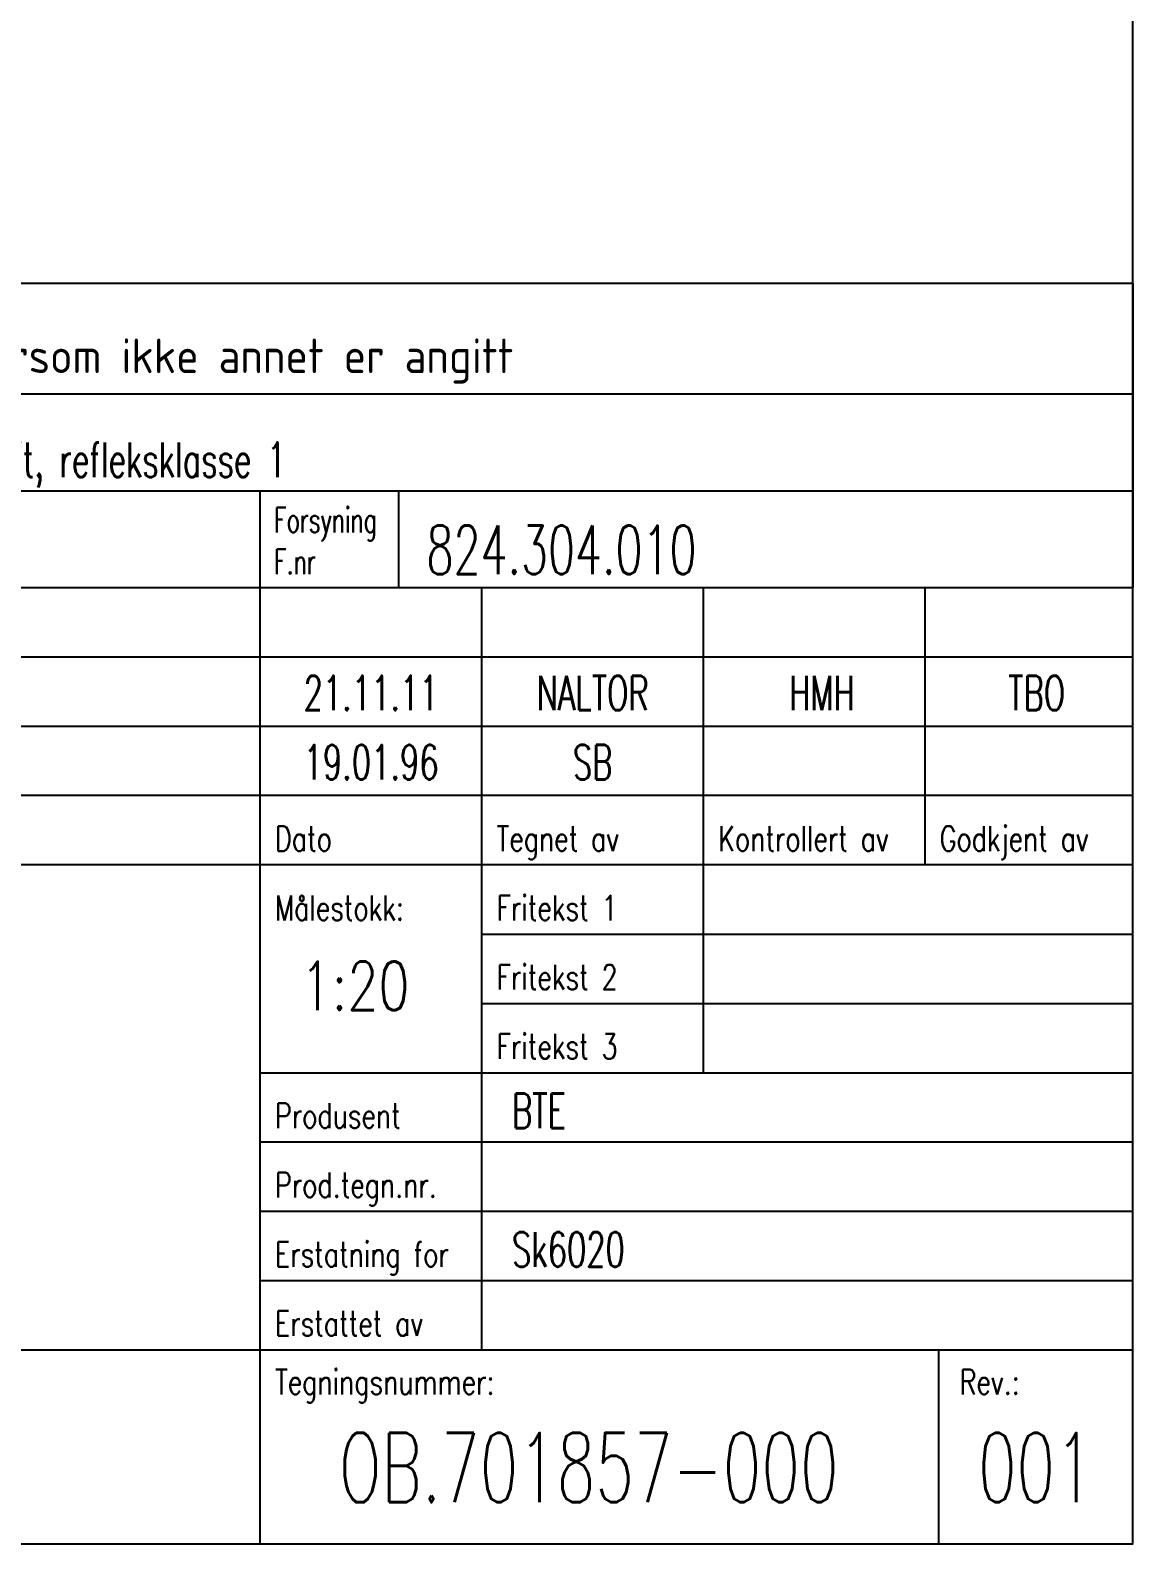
# Model space of a CAD drawing. Header units: millimetres. Extents: x 0 to 3600, y 0 to 5540.
# Drawn here: x 2008 to 3600, y 0 to 2185 of the extents above; entities that cross this region are included whole.
import ezdxf
from ezdxf.enums import TextEntityAlignment as Align

# ---------------------------------------------------------------- set-up
doc = ezdxf.new("R2010")
doc.units = ezdxf.units.MM
for name, color, linetype in [('RAMME', 7, 'Continuous'), ('TITT-018', 4, 'Continuous'), ('TITT-050', 5, 'Continuous'), ('TITT-TEKST18', 4, 'Continuous'), ('TITT-TEKST25', 2, 'Continuous'), ('TITT-TEKST35', 7, 'Continuous'), ('TITT-TEKST50', 5, 'Continuous')]:
    doc.layers.add(name, color=color, linetype=linetype)
doc.styles.add('ISO', font='isocp2.shx')
doc.styles.add('ISO25', font='ISO3098.shx')
doc.styles.add('TITTEL', font='romans.shx', dxfattribs={"width": 0.65})

# ---------------------------------------------------------------- blocks, each defined once
blk = doc.blocks.new('Revisjonslinje V00')
at = {"layer": 'TITT-018'}
blk.add_line((170, 5), (0, 5), dxfattribs=at)
at = {"layer": 'TITT-050'}
for p, q in [((0, 0), (0, 5)), ((8, 0), (8, 5)), ((107, 0), (107, 5)), ((123, 0), (123, 5)), ((139, 0), (139, 5)), ((155, 0), (155, 5))]:
    blk.add_line(p, q, dxfattribs=at)
at = {"layer": 'TITT-TEKST25', "style": 'TITTEL', "width": 0.65}
for tag, p in [('2A', (4, 1.16)), ('2C', (115, 1.16)), ('2D', (131, 1.16)), ('2E', (147, 1.16)), ('2F', (162.5, 1.16))]:
    blk.add_attdef(tag, text='', height=2.5, dxfattribs=at).set_placement(p, align=Align.CENTER)
blk.add_attdef('2B', (9.06, 1.16), '', height=2.5, dxfattribs=at)
blk = doc.blocks.new('TITF_JBV00')
at = {"layer": 'TITT-018'}
for p, q in [((0, 59), (-170, 59)), ((0, 54), (-170, 54)), ((-47, 44), (0, 44)), ((-47, 39), (0, 39)), ((-47, 34), (0, 34)), ((-63, 29), (0, 29)), ((-63, 24), (0, 24)), ((-63, 19), (0, 19))]:
    blk.add_line(p, q, dxfattribs=at)
at = {"layer": 'TITT-050'}
for p, q in [((-63, 0), (-63, 59)), ((-47, 14), (-47, 59)), ((-31, 34), (-31, 59)), ((-15, 49), (-15, 59)), ((0, 49), (-170, 49)), ((-63, 34), (0, 34)), ((-170, 14), (0, 14)), ((-14, 0), (-14, 14))]:
    blk.add_line(p, q, dxfattribs=at)
at = {"layer": 'TITT-TEKST18', "style": 'TITTEL', "width": 0.75}
for s, p in [('Dato', (-61.94, 50)), ('Tegnet av', (-45.94, 50)), ('Kontrollert av', (-29.94, 50)), ('Godkjent av', (-13.94, 50)), ('Målestokk:', (-61.94, 45)), ('Fritekst 1', (-45.94, 45)), ('Fritekst 2', (-45.94, 40)), ('Fritekst 3', (-45.94, 35)), ('Produsent', (-61.94, 30)), ('Prod.tegn.nr.', (-61.94, 25)), ('Erstatning for', (-61.94, 20)), ('Erstattet av', (-61.94, 15)), ('Tegningsnummer:', (-61.94, 10.78)), ('Rev.:', (-12.5, 10.78))]:
    blk.add_text(s, height=1.8, dxfattribs=at).set_placement(p)
at = {"layer": 'TITT-TEKST25', "style": 'TITTEL', "width": 0.65}
for tag, p in [('2A', (-166, 55.16)), ('2C', (-55, 55.16)), ('2D', (-39, 55.16)), ('2E', (-23, 55.16)), ('2F', (-7.5, 55.16))]:
    blk.add_attdef(tag, text='', height=2.5, dxfattribs=at).set_placement(p, align=Align.CENTER)
for tag, p in [('2B', (-160.94, 55.16)), ('3B', (-29.94, 45)), ('3C', (-29.94, 40)), ('3D', (-29.94, 35)), ('3E', (-45.94, 30)), ('3F', (-45.94, 25)), ('3G', (-45.94, 20)), ('3H', (-45.94, 15))]:
    blk.add_attdef(tag, p, '', height=2.5, dxfattribs=at)
at = {"layer": 'TITT-TEKST35', "style": 'TITTEL', "width": 0.75}
for tag, p in [('1A', (-165.44, 39.48)), ('1B', (-165.44, 33.47)), ('1C', (-165.44, 27.02)), ('1D', (-165.44, 20.19))]:
    blk.add_attdef(tag, p, '', height=3.5, dxfattribs=at)
blk.add_attdef('3A', text='', height=3.5, dxfattribs=at).set_placement((-56.16, 38.53), align=Align.CENTER)
at = {"layer": 'TITT-TEKST50', "style": 'TITTEL', "width": 0.65}
blk.add_attdef('4A', (-57.32, 3), '', height=5, dxfattribs=at)
blk.add_attdef('4B', text='', height=5, dxfattribs=at).set_placement((-7, 3), align=Align.CENTER)
blk = doc.blocks.new('Merknadsfelt')
at = {"layer": 'TITT-018'}
for p, q in [((0, 14), (170, 14)), ((10, 7), (10, 14)), ((29, 7), (29, 14)), ((0, 7), (107, 7)), ((10, 0), (10, 7)), ((117, 0), (117, 7))]:
    blk.add_line(p, q, dxfattribs=at)
at = {"layer": 'TITT-TEKST50'}
for p, q in [((19, 7), (19, 14)), ((107, 7), (170, 7))]:
    blk.add_line(p, q, dxfattribs=at)
blk.add_lwpolyline([(0, 22), (170, 22), (170, 0), (0, 0)], close=True, dxfattribs=at)
blk.add_lwpolyline([(107, 0), (107, 7)], dxfattribs=at)
at = {"layer": 'TITT-018', "style": 'ISO25'}
blk.add_text('MERKNADER: ', height=1.8, dxfattribs=at).set_placement((1, 19))
at = {"layer": 'TITT-TEKST18', "style": 'TITTEL', "width": 0.65}
for tag, p in [('REFLEKS', (1, 11)), ('FARGE', (20, 11)), ('KLASSE', (1, 8)), ('FORSIDE', (20, 8)), ('TYKKELSE', (1, 4)), ('FORSYNING', (108, 4)), ('MATERIALE', (1, 1)), ('F.NR', (108, 1))]:
    blk.add_attdef(tag, p, '', height=1.8, dxfattribs=at)
at = {"layer": 'TITT-TEKST25', "style": 'ISO'}
blk.add_text('Utføres i henhold til teknisk spesifikasjon: OB.800044-000, dersom ikke annet er angitt ', height=2.5, dxfattribs=at).set_placement((1, 15.5))
at = {"layer": 'TITT-TEKST25', "style": 'TITTEL', "width": 0.65}
for tag, p in [('KLASSE', (12, 8)), ('FORSIDE', (31, 8)), ('MATERIALE', (12, 1))]:
    blk.add_attdef(tag, p, '', height=2.5, dxfattribs=at)
at = {"layer": 'TITT-TEKST35', "style": 'TITTEL', "width": 0.65}
blk.add_attdef('F.NUMMER', (119, 1), '', height=3.5, dxfattribs=at)
blk = doc.blocks.new('Fri-merknad')
at = {"layer": 'TITT-018'}
blk.add_line((10, 0), (10, 7), dxfattribs=at)
at = {"layer": 'TITT-TEKST50'}
blk.add_lwpolyline([(0, 0), (0, 7)], dxfattribs=at)
at = {"layer": 'TITT-TEKST18', "style": 'TITTEL', "width": 0.65}
for tag, p in [('OVER', (1, 4)), ('NEDE', (1, 1))]:
    blk.add_attdef(tag, p, '', height=1.8, dxfattribs=at)
at = {"layer": 'TITT-TEKST25', "style": 'TITTEL', "width": 0.65}
blk.add_attdef('MERKNAD', (12, 1), '', height=2.5, dxfattribs=at)

msp = doc.modelspace()

# ---------------------------------------------------------------- linework, layer by layer
at = {"layer": 'RAMME'}
msp.add_lwpolyline([(0, 0), (3600, 0), (3600, 5540), (0, 5540)], close=True, dxfattribs=at)

# ---------------------------------------------------------------- block references
ref = msp.add_blockref('Merknadsfelt', (200, 1380), dxfattribs=dict(at, xscale=20, yscale=20, zscale=20))
ref.add_attrib('KLASSE', '1', (440, 1540), dxfattribs={"layer": 'TITT-TEKST25', "height": 50, "style": 'TITTEL', "width": 0.65})
ref.add_attrib('FORSIDE', 'Sort, ikke lysreflekterende', (820, 1540), dxfattribs={"layer": 'TITT-TEKST25', "height": 50, "style": 'TITTEL', "width": 0.65})
ref.add_attrib('MATERIALE', 'Rør %%C60 mm x 5 mm, L=3000 mm. GRP, gjennomfarget hvit', (440, 1400), dxfattribs={"layer": 'TITT-TEKST25', "height": 50, "style": 'TITTEL', "width": 0.65})
ref.add_attrib('KLASSE', 'klasse', (220, 1540), dxfattribs={"layer": 'TITT-TEKST18', "height": 36, "style": 'TITTEL', "width": 0.65})
ref.add_attrib('REFLEKS', 'Refleks', (220, 1600), dxfattribs={"layer": 'TITT-TEKST18', "height": 36, "style": 'TITTEL', "width": 0.65})
ref.add_attrib('FORSIDE', 'farge 1', (600, 1540), dxfattribs={"layer": 'TITT-TEKST18', "height": 36, "style": 'TITTEL', "width": 0.65})
ref.add_attrib('FARGE', 'Symbol', (600, 1600), dxfattribs={"layer": 'TITT-TEKST18', "height": 36, "style": 'TITTEL', "width": 0.65})
ref.add_attrib('TYKKELSE', 'Dim.', (220, 1460), dxfattribs={"layer": 'TITT-TEKST18', "height": 36, "style": 'TITTEL', "width": 0.65})
ref.add_attrib('MATERIALE', 'materiale', (220, 1400), dxfattribs={"layer": 'TITT-TEKST18', "height": 36, "style": 'TITTEL', "width": 0.65})
ref.add_attrib('FORSYNING', 'Forsyning', (2360, 1460), dxfattribs={"layer": 'TITT-TEKST18', "height": 36, "style": 'TITTEL', "width": 0.65})
ref.add_attrib('F.NR', 'F.nr', (2360, 1400), dxfattribs={"layer": 'TITT-TEKST18', "height": 36, "style": 'TITTEL', "width": 0.65})
ref.add_attrib('F.NUMMER', '824.304.010', (2580, 1400), dxfattribs={"layer": 'TITT-TEKST35', "height": 70, "style": 'TITTEL', "width": 0.65})
at = {"layer": 'RAMME', "xscale": 20, "yscale": 20, "zscale": 20}
msp.add_blockref('Fri-merknad', (1692.8, 1520), dxfattribs=at).add_auto_attribs({'OVER': 'Symbol', 'NEDE': 'farge 2', 'MERKNAD': 'Hvit, refleksklasse 1'})
at = {"layer": 'RAMME', "ltscale": 5, "xscale": 20, "yscale": 20, "zscale": 20}
msp.add_blockref('Revisjonslinje V00', (200, 1280), dxfattribs=at)
msp.add_blockref('Revisjonslinje V00', (200, 1180), dxfattribs=at).add_auto_attribs({'2A': '001', '2B': 'Oppdatert tegning og nytt merknadsfelt', '2C': '21.11.11', '2D': 'NALTOR', '2E': ' HMH', '2F': ' TBO'})
at = {"layer": 'RAMME', "ltscale": 5}
ref = msp.add_blockref('TITF_JBV00', (3600, 0), dxfattribs=dict(at, xscale=20, yscale=20, zscale=20))
ref.add_attrib('2C', '19.01.96', dxfattribs={"layer": 'TITT-TEKST25', "height": 50, "style": 'TITTEL', "width": 0.65}).set_placement((2500, 1103.2), align=Align.CENTER)
ref.add_attrib('2D', 'SB', dxfattribs={"layer": 'TITT-TEKST25', "height": 50, "style": 'TITTEL', "width": 0.65}).set_placement((2820, 1103.2), align=Align.CENTER)
ref.add_attrib('3A', '1:20', dxfattribs={"layer": 'TITT-TEKST35', "height": 70, "style": 'TITTEL', "width": 0.75}).set_placement((2476.8, 770.5), align=Align.CENTER)
ref.add_attrib('3E', ' BTE', (2681.2, 600), dxfattribs={"layer": 'TITT-TEKST25', "height": 50, "style": 'TITTEL', "width": 0.65})
ref.add_attrib('3G', ' Sk6020', (2681.2, 400), dxfattribs={"layer": 'TITT-TEKST25', "height": 50, "style": 'TITTEL', "width": 0.65})
ref.add_attrib('4A', 'OB.701857-000', (2453.5, 60), dxfattribs={"layer": 'TITT-TEKST50', "height": 100, "style": 'TITTEL', "width": 0.65})
ref.add_attrib('4B', '001', dxfattribs={"layer": 'TITT-TEKST50', "height": 100, "style": 'TITTEL', "width": 0.65}).set_placement((3460, 60), align=Align.CENTER)

doc.saveas('drawing.dxf')
